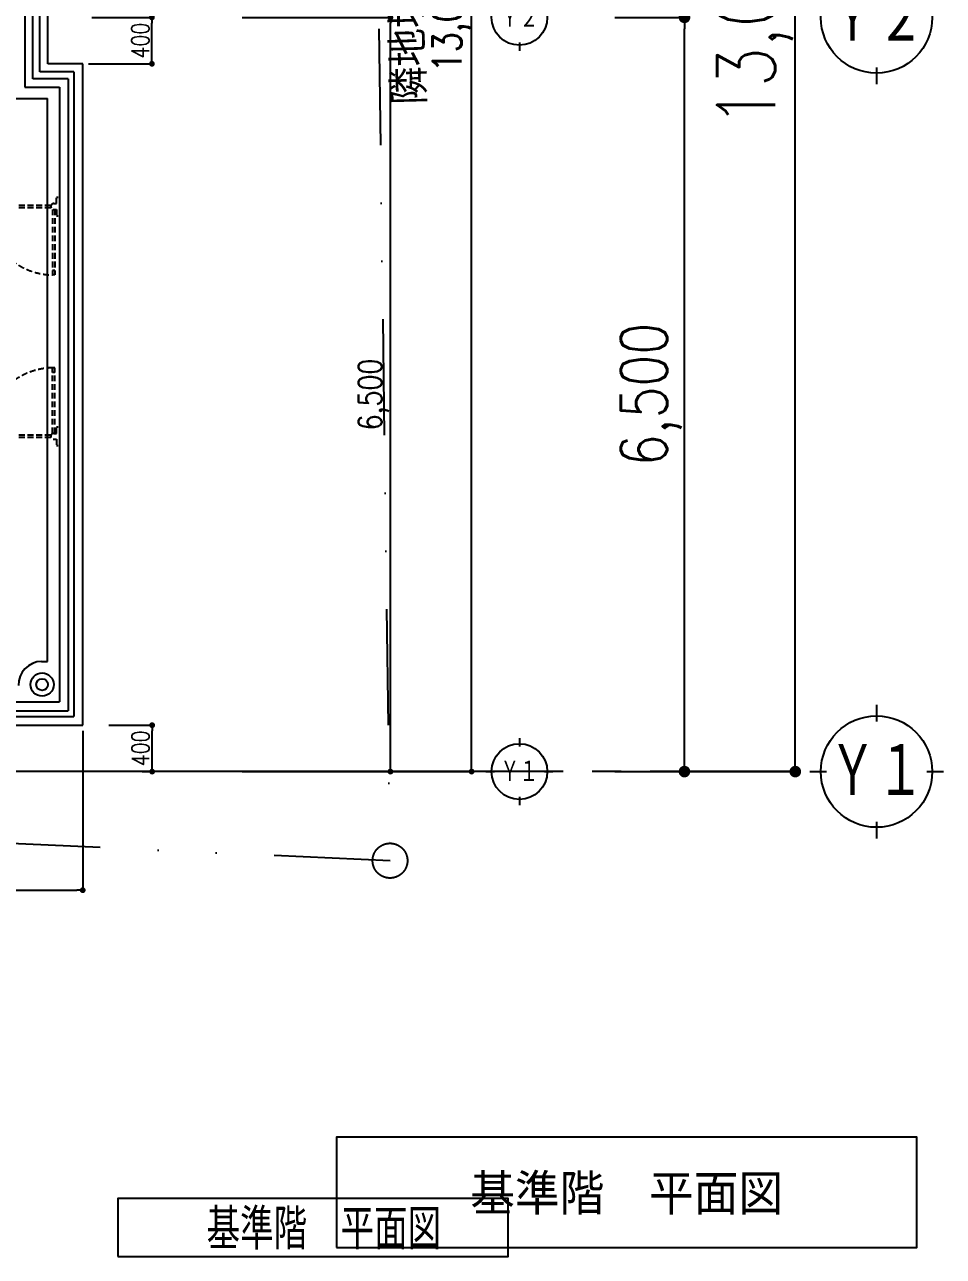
# Model space of a CAD drawing. Header units: millimetres. Extents: x 15495 to 166182, y -39946 to 18307.
# Drawn here: x 57541 to 65457, y -4247 to 6369 of the extents above; entities that cross this region are included whole.
import ezdxf
from ezdxf.enums import TextEntityAlignment as Align

# ---------------------------------------------------------------- set-up
doc = ezdxf.new("R2010")
doc.units = ezdxf.units.MM
doc.header["$LTSCALE"] = 1000
for name, pattern in [('CENTER', [2, 1.25, -0.25, 0.25, -0.25]), ('DASHED2', [0.375, 0.25, -0.125]), ('DIVIDEX2', [2.5, 1, -0.5, 0, -0.5, 0, -0.5])]:
    doc.linetypes.add(name, pattern=pattern)
doc.layers.get('0').update_dxf_attribs({"linetype": 'CONTINUOUS'})
for name, color, linetype in [('SF-A_ELSE-100', 6, 'CONTINUOUS'), ('SF-A_ELSE-50', 6, 'CONTINUOUS'), ('SF-A_SITE-100', 1, 'DIVIDEX2'), ('SF-E_DIM-100', 3, 'CONTINUOUS'), ('SF-E_DIM-50', 3, 'CONTINUOUS'), ('SF-E_GRID-100', 1, 'CENTER'), ('SF-E_GRID-50', 1, 'CENTER'), ('SF-E_TEXT-100', 3, 'CONTINUOUS'), ('SF-E_TEXT-50', 3, 'CONTINUOUS'), ('SF-H_LINE1-50', 140, 'CONTINUOUS')]:
    doc.layers.add(name, color=color, linetype=linetype)
doc.styles.add('DIM', font='romans.shx', dxfattribs={"width": 0.8, "bigfont": 'bigfont.shx'})
doc.styles.get("Standard").update_dxf_attribs({"font": 'txt.shx', "bigfont": 'bigfont.shx'})
doc.dimstyles.new('DIM100_4_3', dxfattribs={"dimscale": 100, "dimtxt": 4, "dimasz": 1, "dimexe": 0, "dimexo": 1, "dimgap": 0.5, "dimtad": 1, "dimdec": 1, "dimdsep": 46, "dimlunit": 6, "dimtxsty": 'DIM', "dimblk1": 'DOT', "dimblk2": 'DOT', "dimsah": 1, "dimcen": 1, "dimclrd": 256, "dimclre": 256, "dimclrt": 256, "dimadec": 0, "dimazin": 0, "dimtfac": 1, "dimtdec": 1, "dimtix": 1, "dimtmove": 2, "dimatfit": 3, "dimldrblk": 'DOT', "dimfxl": 1, "dimtvp": 0.833333, "dimtolj": 1, "dimarcsym": 0})
doc.dimstyles.new('DIM100_5_3', dxfattribs={"dimscale": 100, "dimtxt": 5, "dimasz": 1, "dimexe": 0, "dimexo": 1, "dimgap": 0.5, "dimtad": 1, "dimdec": 1, "dimdsep": 46, "dimlunit": 6, "dimtxsty": 'DIM', "dimblk1": 'DOT', "dimblk2": 'DOT', "dimsah": 1, "dimcen": 1, "dimclrd": 256, "dimclre": 256, "dimclrt": 256, "dimadec": 0, "dimazin": 0, "dimtfac": 1, "dimtdec": 1, "dimtix": 1, "dimtmove": 2, "dimatfit": 3, "dimldrblk": 'DOT', "dimfxl": 1, "dimtvp": 0.833333, "dimtolj": 1, "dimarcsym": 0})
doc.dimstyles.new('DIM50_3_3', dxfattribs={"dimscale": 50, "dimtxt": 3, "dimasz": 1, "dimexe": 0, "dimexo": 1, "dimgap": 0.5, "dimtad": 1, "dimdec": 1, "dimdsep": 46, "dimlunit": 6, "dimtxsty": 'DIM', "dimblk1": 'DOT', "dimblk2": 'DOT', "dimsah": 1, "dimcen": 1, "dimclrd": 256, "dimclre": 256, "dimclrt": 256, "dimadec": 0, "dimazin": 0, "dimtfac": 1, "dimtdec": 1, "dimtix": 1, "dimtmove": 2, "dimatfit": 3, "dimldrblk": 'DOT', "dimfxl": 1, "dimtvp": 0.833333, "dimtolj": 1, "dimarcsym": 0})
doc.dimstyles.new('DIM50_4_3', dxfattribs={"dimscale": 50, "dimtxt": 4, "dimasz": 1, "dimexe": 0, "dimexo": 1, "dimgap": 0.5, "dimtad": 1, "dimdec": 1, "dimdsep": 46, "dimlunit": 6, "dimtxsty": 'DIM', "dimblk1": 'DOT', "dimblk2": 'DOT', "dimsah": 1, "dimcen": 1, "dimclrd": 256, "dimclre": 256, "dimclrt": 256, "dimadec": 0, "dimazin": 0, "dimtfac": 1, "dimtdec": 1, "dimtix": 1, "dimtmove": 2, "dimatfit": 3, "dimldrblk": 'DOT', "dimfxl": 1, "dimtvp": 0.833333, "dimtolj": 1, "dimarcsym": 0})
doc.dimstyles.new('DIM50_5_3', dxfattribs={"dimscale": 50, "dimtxt": 5, "dimasz": 1, "dimexe": 0, "dimexo": 1, "dimgap": 0.5, "dimtad": 1, "dimdec": 1, "dimdsep": 46, "dimlunit": 6, "dimtxsty": 'DIM', "dimblk1": 'DOT', "dimblk2": 'DOT', "dimsah": 1, "dimcen": 1, "dimclrd": 256, "dimclre": 256, "dimclrt": 256, "dimadec": 0, "dimazin": 0, "dimtfac": 1, "dimtdec": 1, "dimtix": 1, "dimtmove": 2, "dimatfit": 3, "dimldrblk": 'DOT', "dimfxl": 1, "dimtvp": 0.833333, "dimtolj": 1, "dimarcsym": 0})

# ---------------------------------------------------------------- blocks, each defined once
blk = doc.blocks.new('DOT')
at = {"color": 0, "linetype": 'ByBlock'}
blk.add_line((-0.5, 0), (-1, 0), dxfattribs=at)
at = {"color": 0, "linetype": 'ByBlock', "const_width": 0.5}
blk.add_lwpolyline([(-0.25, 0, 1), (0.25, 0, 1)], format="xyb", close=True, dxfattribs=at)
blk = doc.blocks.new('*D205')
at = {"layer": 'SF-E_DIM-100', "lineweight": -2}
for p, q in [((62881, 12931), (64181, 12931)), ((64181, 31), (64181, 12831)), ((62881, -69), (64181, -69))]:
    blk.add_line(p, q, dxfattribs=at)
at = {"layer": 'SF-E_DIM-100', "lineweight": -2, "xscale": 100, "yscale": 100, "zscale": 100}
for p, rotation in [((64181, 12931), 90), ((64181, -69), 270)]:
    blk.add_blockref('DOT', p, dxfattribs=dict(at, rotation=rotation))
at = {"layer": 'SF-E_DIM-100', "insert": (63833, 6431), "char_height": 500, "attachment_point": 5, "rotation": 90, "style": 'DIM'}
blk.add_mtext('\\A1;13,000', dxfattribs=at)
blk = doc.blocks.new('_DOT')
at = {"color": 0, "linetype": 'ByBlock'}
blk.add_line((-0.5, 0), (-1, 0), dxfattribs=at)
at = {"color": 0, "linetype": 'ByBlock', "const_width": 0.5}
blk.add_lwpolyline([(-0.25, 0, 1), (0.25, 0, 1)], format="xyb", close=True, dxfattribs=at)
blk = doc.blocks.new('*D280')
at = {"layer": 'SF-E_DIM-100', "lineweight": -2}
for p, q in [((62626, 6431), (63226, 6431)), ((63226, 31), (63226, 6331)), ((62626, -69), (63226, -69))]:
    blk.add_line(p, q, dxfattribs=at)
at = {"layer": 'SF-E_DIM-100', "lineweight": -2, "xscale": 100, "yscale": 100, "zscale": 100}
for p, rotation in [((63226, 6431), 90), ((63226, -69), 270)]:
    blk.add_blockref('DOT', p, dxfattribs=dict(at, rotation=rotation))
at = {"layer": 'SF-E_DIM-100', "insert": (62938, 3181), "char_height": 400, "attachment_point": 5, "rotation": 90, "style": 'DIM'}
blk.add_mtext('\\A1;6,500', dxfattribs=at)
blk = doc.blocks.new('*D206')
at = {"layer": 'SF-E_DIM-50', "lineweight": -2}
for p, q in [((59416, 12931), (61392, 12931)), ((61392, -19), (61392, 12881)), ((59416, -69), (61392, -69))]:
    blk.add_line(p, q, dxfattribs=at)
at = {"layer": 'SF-E_DIM-50', "lineweight": -2, "xscale": 50, "yscale": 50, "zscale": 50}
for p, rotation in [((61392, 12931), 90), ((61392, -69), 270)]:
    blk.add_blockref('DOT', p, dxfattribs=dict(at, rotation=rotation))
at = {"layer": 'SF-E_DIM-50', "insert": (61218, 6431), "char_height": 250, "attachment_point": 5, "rotation": 90, "style": 'DIM'}
blk.add_mtext('\\A1;13,000', dxfattribs=at)
blk = doc.blocks.new('*D279')
at = {"layer": 'SF-E_DIM-50', "lineweight": -2}
for p, q in [((59416, 6431), (60692, 6431)), ((60692, -19), (60692, 6381)), ((59416, -69), (60692, -69))]:
    blk.add_line(p, q, dxfattribs=at)
at = {"layer": 'SF-E_DIM-50', "lineweight": -2, "xscale": 50, "yscale": 50, "zscale": 50}
for p, rotation in [((60692, 6431), 90), ((60692, -69), 270)]:
    blk.add_blockref('DOT', p, dxfattribs=dict(at, rotation=rotation))
at = {"layer": 'SF-E_DIM-50', "insert": (60548, 3181), "char_height": 200, "attachment_point": 5, "rotation": 90, "style": 'DIM'}
blk.add_mtext('\\A1;6,500', dxfattribs=at)
blk = doc.blocks.new('*D215')
at = {"layer": 'SF-E_DIM-50', "lineweight": -2}
for p, q in [((58041, 281), (58041, -1091)), ((56441, -1019), (56441, -1091)), ((56491, -1091), (57991, -1091))]:
    blk.add_line(p, q, dxfattribs=at)
at = {"layer": 'SF-E_DIM-50', "lineweight": -2, "xscale": 50, "yscale": 50, "zscale": 50, "rotation": 180}
blk.add_blockref('DOT', (56441, -1091), dxfattribs=at)
at = {"layer": 'SF-E_DIM-50', "lineweight": -2, "xscale": 50, "yscale": 50, "zscale": 50}
blk.add_blockref('DOT', (58041, -1091), dxfattribs=at)
at = {"layer": 'SF-E_DIM-50', "insert": (57241, -976), "char_height": 150, "attachment_point": 5, "style": 'DIM'}
blk.add_mtext('\\A1;1,600', dxfattribs=at)
blk = doc.blocks.new('*D284')
at = {"layer": 'SF-E_DIM-50', "lineweight": -2}
for p, q in [((58266, 331), (58639, 331)), ((58639, -19), (58639, 281)), ((58553, -69), (58639, -69))]:
    blk.add_line(p, q, dxfattribs=at)
at = {"layer": 'SF-E_DIM-50', "lineweight": -2, "xscale": 50, "yscale": 50, "zscale": 50}
for p, rotation in [((58639, 331), 90), ((58639, -69), 270)]:
    blk.add_blockref('DOT', p, dxfattribs=dict(at, rotation=rotation))
at = {"layer": 'SF-E_DIM-50', "insert": (58539, 131), "char_height": 150, "attachment_point": 5, "rotation": 90, "style": 'DIM'}
blk.add_mtext('\\A1;400', dxfattribs=at)
blk = doc.blocks.new('*D152')
at = {"layer": 'SF-E_DIM-50', "lineweight": -2}
for p, q in [((58119, 6431), (58637, 6431)), ((58637, 6081), (58637, 6381)), ((58091, 6031), (58637, 6031))]:
    blk.add_line(p, q, dxfattribs=at)
at = {"layer": 'SF-E_DIM-50', "lineweight": -2, "xscale": 50, "yscale": 50, "zscale": 50}
for p, rotation in [((58637, 6431), 90), ((58637, 6031), 270)]:
    blk.add_blockref('DOT', p, dxfattribs=dict(at, rotation=rotation))
at = {"layer": 'SF-E_DIM-50', "insert": (58537, 6231), "char_height": 150, "attachment_point": 5, "rotation": 90, "style": 'DIM'}
blk.add_mtext('\\A1;400', dxfattribs=at)
blk = doc.blocks.new('SF-BLOCK_100')
at = {"layer": 'SF-A_ELSE-100'}
for p, q in [((27500, 7100), (27500, 5900)), ((27570, 5970), (27570, 7030)), ((27630, 6030), (27630, 6970)), ((27700, 6100), (27700, 6900)), ((28000, 6100), (27700, 6100)), ((28000, 6100), (27700, 6100)), ((28000, 400), (28000, 6100)), ((27875, 5970), (27570, 5970)), ((27925, 6030), (27630, 6030)), ((27875, 5970), (27875, 525)), ((27925, 6030), (27925, 475)), ((27500, 5900), (27800, 5900)), ((27800, 5900), (27800, 600)), ((27400, 5800), (27695.9, 5800)), ((27695.9, 950), (27695.9, 5800)), ((27645.9, 950), (27695.9, 950)), ((26500, 600), (27800, 600)), ((26550, 525), (27875, 525)), ((26550, 475), (27925, 475)), ((26495, 400), (28000, 400))]:
    blk.add_line(p, q, dxfattribs=at)
for radius in [100, 50]:
    blk.add_circle((27650, 750), radius, dxfattribs=at)
blk.add_arc((27650.27, 745.63), 204.41, 91.224125, 181.224125, dxfattribs=at)
at = {"layer": 'SF-A_SITE-100'}
for p, q in [((30450, 13900), (30648.11, -767.66)), ((30648.11, -767.66), (26474.46, -577.06))]:
    blk.add_line(p, q, dxfattribs=at)
blk.add_circle((30648.11, -767.66), 150, dxfattribs=at)
at = {"layer": 'SF-E_GRID-100', "color": 3, "linetype": 'Continuous'}
for p, q in [((34840.32, 6068), (34840.32, 5924)), ((34840.32, 576), (34840.32, 432)), ((34264.32, 0), (34408.32, 0)), ((35272.32, 0), (35416.32, 0)), ((34840.32, -432), (34840.32, -576))]:
    blk.add_line(p, q, dxfattribs=at)
at = {"layer": 'SF-E_GRID-100'}
blk.add_line((34140.32, 0), (-9167.99, 0), dxfattribs=at)
at = {"layer": 'SF-E_GRID-100', "color": 3, "linetype": 'Continuous'}
for centre in [(34840.32, 6500), (34840.32, 0)]:
    blk.add_circle(centre, 480, dxfattribs=at)
at = {"layer": 'SF-E_TEXT-100'}
blk.add_lwpolyline([(30187.5, -4100), (35187.5, -4100), (35187.5, -3150), (30187.5, -3150)], close=True, dxfattribs=at)
at = {"layer": 'SF-A_SITE-100', "color": 3}
blk.add_text('隣地境界線', height=300, rotation=91.54761, dxfattribs=at).set_placement((30649.04, 6567.52), align=Align.TOP_CENTER)
at = {"layer": 'SF-E_GRID-100', "color": 3, "linetype": 'Continuous', "width": 0.75}
for s, p in [('Ｙ２', (34840.32, 6500)), ('Ｙ１', (34840.32, 0))]:
    blk.add_text(s, height=500, dxfattribs=at).set_placement(p, align=Align.MIDDLE)
at = {"layer": 'SF-E_TEXT-100'}
blk.add_text('基準階\u3000平面図', height=350, dxfattribs=at).set_placement((32687.5, -3625), align=Align.MIDDLE)
at = {"layer": 'SF-E_DIM-100'}
for base, p1, p2, dimstyle, picture, middle in [((34140.32, 13000), (32740.32, 0), (32740.32, 13000), 'DIM100_5_3', '*D205', (33792.7, 6500)), ((33185.2, 6500), (32485.2, 0), (32485.2, 6500), 'DIM100_4_3', '*D280', (32897.11, 3250))]:
    dim = blk.add_linear_dim(base=base, p1=p1, p2=p2, angle=90, dimstyle=dimstyle, dxfattribs=at)
    dim.commit()
    dim.dimension.update_dxf_attribs({"geometry": picture, "text_midpoint": middle, "insert": (-30040.71, 69)})
blk = doc.blocks.new('SF-BLOCK_50')
at = {"layer": 'SF-A_ELSE-50'}
for p, q in [((27500, 7100), (27500, 5900)), ((27570, 5970), (27570, 7030)), ((27630, 6030), (27630, 6970)), ((27700, 6100), (27700, 6900)), ((28000, 6100), (27700, 6100)), ((28000, 6100), (27700, 6100)), ((28000, 400), (28000, 6100)), ((27875, 5970), (27570, 5970)), ((27925, 6030), (27630, 6030)), ((27875, 5970), (27875, 525)), ((27925, 6030), (27925, 475)), ((27500, 5900), (27800, 5900)), ((27800, 5900), (27800, 600)), ((27400, 5800), (27695.9, 5800)), ((27695.9, 950), (27695.9, 5800)), ((27645.9, 950), (27695.9, 950)), ((26500, 600), (27800, 600)), ((26550, 525), (27875, 525)), ((26550, 475), (27925, 475)), ((26495, 400), (28000, 400))]:
    blk.add_line(p, q, dxfattribs=at)
for radius in [100, 50]:
    blk.add_circle((27650, 750), radius, dxfattribs=at)
blk.add_arc((27650.27, 745.63), 204.41, 91.224125, 181.224125, dxfattribs=at)
at = {"layer": 'SF-E_GRID-50', "color": 3, "linetype": 'Continuous'}
for p, q in [((31763.03, 6284), (31763.03, 6212)), ((31763.03, 288), (31763.03, 216)), ((31475.03, 0), (31547.03, 0)), ((31979.03, 0), (32051.03, 0)), ((31763.03, -216), (31763.03, -288))]:
    blk.add_line(p, q, dxfattribs=at)
at = {"layer": 'SF-E_GRID-50'}
blk.add_line((31351.03, 0), (-4082.3, 0), dxfattribs=at)
at = {"layer": 'SF-E_GRID-50', "color": 3, "linetype": 'Continuous'}
for centre in [(31763.03, 6500), (31763.03, 0)]:
    blk.add_circle(centre, 240, dxfattribs=at)
at = {"layer": 'SF-E_TEXT-50'}
blk.add_lwpolyline([(28303.03, -4177.71), (31666.52, -4177.71), (31666.52, -3677.71), (28303.03, -3677.71)], close=True, dxfattribs=at)
at = {"layer": 'SF-H_LINE1-50', "linetype": 'DASHED2', "ltscale": 0.2}
for p, q in [((27750, 4895), (27775, 4895)), ((27775, 4950), (27790, 4950)), ((27775, 4895), (27775, 4950)), ((27725, 4880), (27160, 4880)), ((27725, 4860), (27160, 4860)), ((27740, 4845), (27740, 4280)), ((27750, 4845), (27775, 4845)), ((27760, 4845), (27760, 4280)), ((27775, 4845), (27775, 4790)), ((27775, 4790), (27790, 4790)), ((27760, 4320), (27740, 4320)), ((27760, 4280), (27740, 4280)), ((27740, 2915), (27740, 3480)), ((27760, 3480), (27740, 3480)), ((27760, 3440), (27740, 3440)), ((27760, 2915), (27760, 3480)), ((27725, 2900), (27160, 2900)), ((27725, 2880), (27160, 2880)), ((27750, 2915), (27775, 2915)), ((27775, 2915), (27775, 2970)), ((27775, 2970), (27790, 2970)), ((27750, 2865), (27775, 2865)), ((27775, 2865), (27775, 2810)), ((27775, 2810), (27790, 2810))]:
    blk.add_line(p, q, dxfattribs=at)
for centre, radius, start, end in [((27750, 4870), 25, 90, 270), ((27752.66, 4872.66), 592.8, 181.224183, 268.775817), ((27752.66, 2887.34), 592.8, 91.224183, 178.775817), ((27750, 2890), 25, 90, 270)]:
    blk.add_arc(centre, radius, start, end, dxfattribs=at)
at = {"layer": 'SF-E_GRID-50', "color": 3, "linetype": 'Continuous', "width": 0.75}
for s, p in [('Ｙ２', (31763.03, 6500)), ('Ｙ１', (31763.03, 0))]:
    blk.add_text(s, height=200, dxfattribs=at).set_placement(p, align=Align.MIDDLE)
at = {"layer": 'SF-E_TEXT-50', "width": 0.75}
blk.add_text('基準階\u3000平面図', height=350, dxfattribs=at).set_placement((30078.12, -3924.26), align=Align.MIDDLE)
at = {"layer": 'SF-E_DIM-50'}
for base, p1, p2, dimstyle, picture, middle in [((31351.03, 13000), (29325.23, 0), (29325.23, 13000), 'DIM50_5_3', '*D206', (31177.22, 6500)), ((28596.59, 6500), (28000, 6100), (28028.34, 6500), 'DIM50_3_3', '*D152', (28496.59, 6300)), ((30651.03, 6500), (29325.23, 0), (29325.23, 6500), 'DIM50_4_3', '*D279', (30506.98, 3250)), ((28598.62, 400), (28462.52, 0), (28175.24, 400), 'DIM50_3_3', '*D284', (28498.62, 200))]:
    dim = blk.add_linear_dim(base=base, p1=p1, p2=p2, angle=90, dimstyle=dimstyle, dxfattribs=at)
    dim.commit()
    dim.dimension.update_dxf_attribs({"geometry": picture, "text_midpoint": middle, "insert": (-30040.71, 69)})
dim = blk.add_linear_dim(base=(28000, -1021.6), p1=(26400, -900.19), p2=(28000, 400), dimstyle='DIM50_3_3', dxfattribs=at)
dim.commit()
dim.dimension.update_dxf_attribs({"geometry": '*D215', "text_midpoint": (27200, -907.31), "insert": (-30040.71, 69)})

msp = doc.modelspace()

# ---------------------------------------------------------------- block references
for name in ['SF-BLOCK_100', 'SF-BLOCK_50']:
    msp.add_blockref(name, (30041, -69))

doc.saveas('drawing.dxf')
